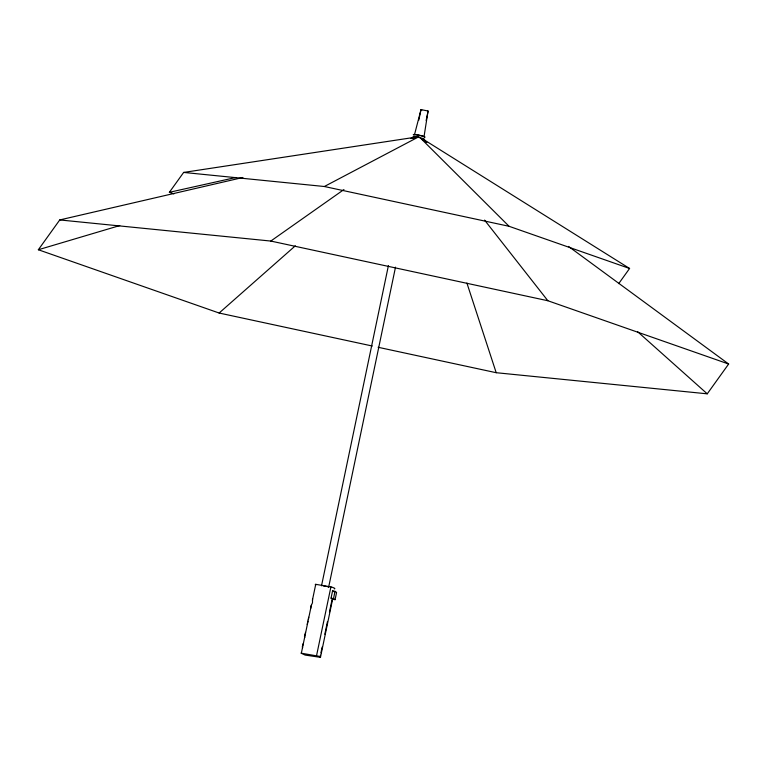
<?xml version="1.0" encoding="UTF-8"?>
<svg xmlns="http://www.w3.org/2000/svg" width="767" height="767" viewBox="0 0 767 767"><rect width="100%" height="100%" fill="white"/><g stroke="black" fill="none" stroke-linecap="round" stroke-linejoin="round"><path stroke-width="1.15" d="M307.183 624.443L308.689 617.253M320.462 657.338L320.481 657.185A9.981 1.179 11.8 0 0 318.909 656.264L300.98 653.139L305.141 655.076L320.462 657.338L332.6 599.238A9.981 1.179 11.8 0 0 331.047 598.174L332.562 590.916L335.035 591.347L336.588 592.421L335.074 599.669L332.6 599.238M301.393 652.966L308.046 621.136M308.382 619.525L311.392 605.125L312.485 602.804L312.562 598.711M312.399 600.283L315.736 584.32L331.593 587.043A9.981 1.179 11.8 0 1 334.623 588.807L334.307 588.883M321.517 585.825L388.409 265.612M418.801 120.17L421.006 109.604L428.053 111.014L423.988 136.938A4.89 0.575 11.8 0 0 422.847 136.277M328.612 587.359L395.513 267.146M426.145 120.524L428.111 111.081L427.487 111.225M316.589 655.478L330.922 586.841M319.964 657.53L320.443 655.2M320.932 652.88L322.15 647.06M324.825 634.261L327.499 621.462M329.436 612.152L332.111 599.353M335.074 599.669L333.52 598.605L335.035 591.347M414.448 134.887L421.006 109.604L421.85 110.103M311.392 605.125L310.568 607.33L310.98 608.01M372.283 346.013L219.132 313.032L38.35 249.745L59.749 219.937L242.909 177.484M173.888 193.878L169.382 192.306L183.649 172.431L417.881 136.833M618.71 283.627L629.582 268.479L422.099 138.559M378.121 347.278L496.201 372.704L707.251 393.826L728.65 364.018L568.548 246.437M219.132 313.032L295.343 245.804M59.749 219.937L270.799 241.059L343.952 189.545M183.649 172.431L324.345 186.506L419.06 136.651M305.534 632.363L304.47 636.514L304.863 637.281M303.205 643.484L302.294 646.964L302.677 647.751M38.35 249.745L119.767 225.565M315.736 584.32L315.505 584.377A9.981 1.179 11.8 0 0 315.774 585.058M410.901 138.549L417.9 136.919M169.382 192.306L235.881 177.484M410.891 138.472L415.561 137.437M323.118 585.825L326.253 586.419M331.047 598.174L333.52 598.605M324.345 186.506L509.058 226.294L629.582 268.479M270.799 241.059L547.868 300.741L728.65 364.018M327.768 586.86L328.449 587.158M421.955 138.779L426.778 142.317M422.857 139.584L426.644 142.518M637.655 331.728L707.251 393.826M419.913 137.494L509.058 226.294M484.571 220.1L547.868 300.741M466.902 283.052L496.201 372.704M413.873 135.117A6.021 0.709 11.8 0 1 419.271 135.184A6.021 0.709 11.8 0 1 424.419 137.303M414.257 137.734A6.021 0.709 11.8 0 1 414.679 136.814A6.021 0.709 11.8 0 1 422.847 138.511A6.021 0.709 11.8 0 1 423.068 139.565M332.562 590.916A9.981 1.179 11.8 0 1 334.134 591.827M415.273 134.771A4.89 0.575 11.8 0 1 419.587 135.404M420.201 135.538A4.89 0.575 11.8 0 1 422.416 136.133"/></g></svg>
